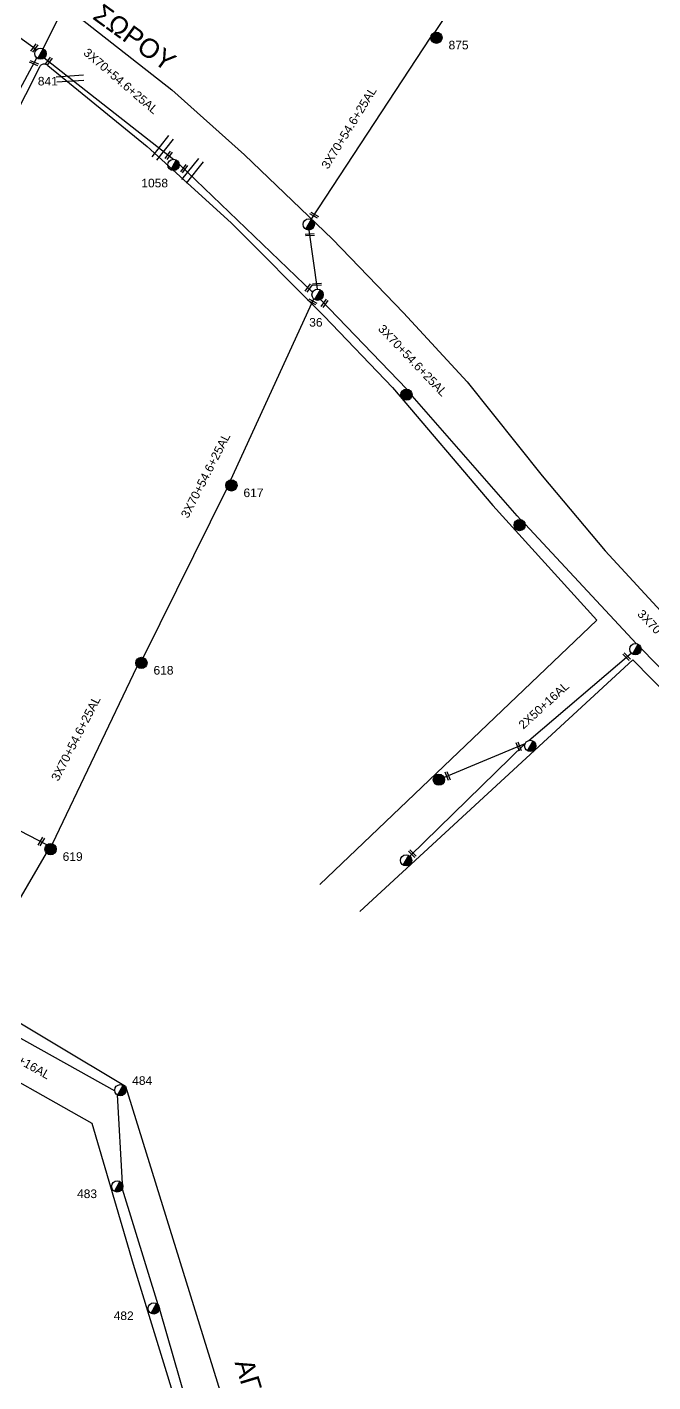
# Model space of a CAD drawing. Header units: millimetres. Extents: x 5016 to 7282, y 2879 to 3911.
# Drawn here: x 6270 to 6401.2, y 3244.1 to 3528.2 of the extents above; entities that cross this region are included whole.
import ezdxf

# ---------------------------------------------------------------- set-up
doc = ezdxf.new("R2010")
doc.units = ezdxf.units.MM
for name, color, linetype in [('Άγνωστα', 7, 'Continuous'), ('Γυμνά εναέρια ΧΤ και ΦΟΠ (1Φ)   2x50+16AL', 7, 'Continuous'), ('Γυμνά εναέρια ΧΤ και ΦΟΠ (3Φ)   4x50+16AL', 7, 'Continuous'), ('Επιγραφές - Σχήματα', 7, 'Continuous'), ('Μηχανική τομή', 7, 'Continuous'), ('Στύλος Ξύλινος', 7, 'Continuous'), ('Στύλος Ξύλινος @ 1', 7, 'Continuous'), ('Στύλος ΦΜ', 7, 'Continuous'), ('Στύλος ΦΜ @ 1', 7, 'Continuous'), ('Συνεστραμμένα ΧΤ   3x70+54.6+25 AL', 7, 'SYN_LINE'), ('Τομή', 7, 'Continuous'), ('Υπόβαθρο ΔΕΗ', 7, 'Continuous')]:
    doc.layers.add(name, color=color, linetype=linetype)
doc.styles.get("Standard").update_dxf_attribs({"font": 'ARIAL.TTF'})
doc.linetypes.add('SYN_LINE', pattern='A,0.5,-0.0001,["/\\/\\/\\/",Standard,S=0.1,R=0,X=0,Y=-0.05],-0.25', length=0.7501)

# ---------------------------------------------------------------- blocks, each defined once
blk = doc.blocks.new('ΥΠΑΡΧΩΝ ΤΣΙΜΕΝΤΕΝΙΟΣ ΣΤΥΛΟΣ')
at = {"layer": 'Στύλος ΦΜ'}
blk.add_hatch(color=7, dxfattribs=at).paths.add_polyline_path([(-1.29, -2.28, 0.574793), (2.62, 0, 0.268822), (1.3, 2.27)])
at = {"layer": 'Στύλος ΦΜ', "color": 7}
blk.add_line((-1.29, -2.28), (1.3, 2.27), dxfattribs=at)
blk.add_circle((0, 0), 2.62, dxfattribs=at)
at = {"layer": 'Στύλος ΦΜ', "flags": 4}
for tag, p in [('ΤΥΠΟΣ', (-4.91, 3.03)), ('ΑΡΙΘΜΟΣ', (-4.68, 8.05))]:
    blk.add_attdef(tag, p, '', height=4, dxfattribs=at)
blk = doc.blocks.new('ΥΠΑΡΧΩΝ ΞΥΛΙΝΟΣ ΣΤΥΛΟΣ')
at = {"layer": 'Στύλος Ξύλινος'}
h = blk.add_hatch(color=7, dxfattribs=at)
h.paths.add_polyline_path([(-2.62, 0, 0.270008), (-1.29, -2.28), (1.3, 2.27, 0.576266)])
h.paths.add_polyline_path([(-1.29, -2.28, 0.574793), (2.62, 0, 0.268822), (1.3, 2.27)])
at = {"layer": 'Στύλος Ξύλινος', "color": 7}
blk.add_line((-1.29, -2.28), (1.3, 2.27), dxfattribs=at)
blk.add_circle((0, 0), 2.62, dxfattribs=at)
at = {"layer": 'Στύλος Ξύλινος', "flags": 4}
for tag, p in [('ΑΡΙΘΜΟΣ', (-4.91, 8.6)), ('ΤΥΠΟΣ', (-4.85, 3.39))]:
    blk.add_attdef(tag, p, '', height=4, dxfattribs=at)
blk = doc.blocks.new('ΜΗΧΑΝΙΚΗ ΤΟΜΗ')
at = {"layer": 'Μηχανική τομή', "ltscale": 40}
for p, q in [((-1.89, 0.78), (1.89, 0.78)), ((1.89, 0), (-1.89, 0))]:
    blk.add_line(p, q, dxfattribs=at)
blk = doc.blocks.new('ΤΟΜΗ')
at = {"layer": 'Τομή', "ltscale": 40}
for p, q in [((-5.68, 0), (5.68, 0)), ((5.68, -2.33), (-5.68, -2.33))]:
    blk.add_line(p, q, dxfattribs=at)

msp = doc.modelspace()

# ---------------------------------------------------------------- linework, layer by layer
at = {"layer": 'Άγνωστα', "color": 27, "linetype": 'SYN_LINE', "lineweight": -3, "ltscale": 20}
for points in [[(6374.34, 3377.88), (6357.37, 3370.82)], [(6258.88, 3364.59), (6274.19, 3356.73)]]:
    msp.add_lwpolyline(points, dxfattribs=at)
at = {"layer": 'Γυμνά εναέρια ΧΤ και ΦΟΠ (1Φ)   2x50+16AL', "color": 27, "lineweight": -3}
for points in [[(6375.18, 3378.6), (6396.63, 3396.93)], [(6350.19, 3354.32), (6374.34, 3377.88)]]:
    msp.add_lwpolyline(points, dxfattribs=at)
at = {"layer": 'Γυμνά εναέρια ΧΤ και ΦΟΠ (3Φ)   4x50+16AL', "color": 1, "lineweight": -3}
msp.add_lwpolyline([(6259.52, 3498.59), (6272.03, 3521.74)], dxfattribs=at)
at = {"layer": 'Γυμνά εναέρια ΧΤ και ΦΟΠ (3Φ)   4x50+16AL', "color": 133, "lineweight": -3}
for points in [[(6256.65, 3322.82), (6288.34, 3305.11)], [(6288.86, 3304.26), (6289.87, 3285.66)], [(6289.92, 3284.54), (6297.37, 3260.3)], [(6297.7, 3259.33), (6307.74, 3224.56)]]:
    msp.add_lwpolyline(points, dxfattribs=at)
at = {"layer": 'Συνεστραμμένα ΧΤ   3x70+54.6+25 AL', "color": 27, "lineweight": -3, "ltscale": 20}
for points in [[(6355.46, 3527.11), (6378.68, 3562.06)], [(6329.55, 3487.87), (6354.61, 3526.11)], [(6301.82, 3499.49), (6329.83, 3472.63)], [(6312.65, 3433.25), (6330.07, 3471.21)], [(6349.59, 3452.29), (6331.49, 3471.07)], [(6373.38, 3424.94), (6372.73, 3425.69), (6350.66, 3450.9)], [(6311.82, 3431.42), (6294.32, 3395.97)], [(6397.73, 3398.89), (6374.38, 3423.96)], [(6426.61, 3369.35), (6398.65, 3397.93)], [(6275.3, 3356.89), (6293.05, 3394.08)], [(6256.31, 3324.57), (6274.04, 3354.97)]]:
    msp.add_lwpolyline(points, dxfattribs=at)
at = {"layer": 'Συνεστραμμένα ΧΤ   3x70+54.6+25 AL', "color": 1, "lineweight": -3, "ltscale": 20}
for points in [[(6273.37, 3523.67), (6284.26, 3545.73)], [(6271.94, 3523.47), (6245.92, 3542.22)], [(6273.57, 3521.77), (6300.72, 3500.47)]]:
    msp.add_lwpolyline(points, dxfattribs=at)
at = {"layer": 'Συνεστραμμένα ΧΤ   3x70+54.6+25 AL', "color": 27, "lineweight": -3, "ltscale": 10}
msp.add_lwpolyline([(6330.88, 3473.25), (6329.12, 3485.65)], dxfattribs=at)
at = {"layer": 'Υπόβαθρο ΔΕΗ', "lineweight": -3}
for points in [[(6304.1, 3577.21), (6279.35, 3531.49), (6300.28, 3515.04), (6315.57, 3501.41), (6334, 3483.71), (6348.88, 3468.3), (6362.24, 3453.82), (6377.96, 3434.06), (6391.18, 3418.39), (6404.51, 3403.87)], [(6428.63, 3363.25), (6396.94, 3395.48), (6339.73, 3342.75)], [(6249.77, 3373.28), (6231.61, 3341.41), (6290.58, 3306.07), (6290.58, 3306.07), (6310.45, 3242.06), (6324.72, 3195.43), (6338.18, 3152.25), (6341.86, 3140.14), (6350.5, 3118.28), (6375.62, 3126.61), (6419.2, 3142.41)], [(6302.17, 3236.39), (6292.31, 3268.67), (6283.6, 3298.26), (6283.6, 3298.26), (6257.04, 3313.23), (6233.42, 3275.97), (6167.89, 3171.95)]]:
    msp.add_lwpolyline(points, dxfattribs=at)
msp.add_lwpolyline([(6241.67, 3378.22), (6223.67, 3346), (6188.3, 3367.12), (6223.83, 3424.84), (6234.95, 3446.11), (6252.05, 3479.26), (6272.62, 3519.91, -0.528302), (6274.34, 3520.14), (6295.15, 3503.2), (6312.72, 3487.14), (6332.23, 3467.59), (6346.55, 3452.62), (6367.63, 3427.86), (6389.38, 3403.82), (6331.36, 3348.39)], format="xyb", dxfattribs=at)

# ---------------------------------------------------------------- block references
at = {"layer": 'Μηχανική τομή', "lineweight": -3}
for p, xscale, yscale, zscale, rotation in [((6271.32, 3523.92), 0.5000000000002002, 0.5000000000002002, 0.5000000000002002, 234.1737835661723), ((6271.34, 3520.47), 0.5000000000001789, 0.5000000000001789, 0.5000000000001789, 338.2163052261268), ((6274.34, 3521.16), 0.5000000000002003, 0.5000000000002003, 0.5000000000002003, 234.1737835661723), ((6299.49, 3501.44), 0.5000000000002003, 0.5000000000002003, 0.5000000000002003, 234.1737835661723), ((6302.74, 3498.61), 0.5000000000002003, 0.5000000000002003, 0.5000000000002003, 234.1737835661723), ((6330.24, 3488.93), 0.5000000000001811, 0.5000000000001811, 0.5000000000001811, 149.8975582349994), ((6329.23, 3484.84), 0.50000000000021, 0.50000000000021, 0.50000000000021, 183.3083621089147), ((6328.83, 3473.59), 0.5000000000002003, 0.5000000000002003, 0.5000000000002003, 234.1737835661723), ((6330.71, 3474.44), 0.50000000000021, 0.50000000000021, 0.50000000000021, 183.3083621089147), ((6329.86, 3470.75), 0.5000000000001811, 0.5000000000001811, 0.5000000000001811, 149.8975582349994), ((6332.17, 3470.36), 0.5000000000002003, 0.5000000000002003, 0.5000000000002003, 234.1737835661723), ((6395.55, 3396.01), 0.5000000000001418, 0.5000000000001418, 0.5000000000001418, 314.7704769229935), ((6372.82, 3377.25), 0.500000000000204, 0.500000000000204, 0.500000000000204, 291.9013907049966), ((6357.97, 3371.07), 0.500000000000204, 0.500000000000204, 0.500000000000204, 291.9013907049966), ((6273.13, 3357.28), 0.5000000000002087, 0.5000000000002087, 0.5000000000002087, 59.93434987661653), ((6350.6, 3354.73), 0.5000000000001418, 0.5000000000001418, 0.5000000000001418, 314.7704769229935)]:
    msp.add_blockref('ΜΗΧΑΝΙΚΗ ΤΟΜΗ', p, dxfattribs=dict(at, xscale=xscale, yscale=yscale, zscale=zscale, rotation=rotation))
at = {"layer": 'Στύλος Ξύλινος @ 1', "lineweight": -3, "ltscale": 40}
ref = msp.add_blockref('ΥΠΑΡΧΩΝ ΞΥΛΙΝΟΣ ΣΤΥΛΟΣ', (6355.78, 3525.98), dxfattribs=dict(at, xscale=0.4499999999998181, yscale=0.4499999999998181, zscale=0.4499999999998181))
ref.add_attrib('ΤΥΠΟΣ', '875', (6358.32, 3523.54), dxfattribs={"layer": 'Στύλος Ξύλινος', "height": 1.8, "flags": 4})
at = {"layer": 'Στύλος Ξύλινος @ 1', "lineweight": -3, "ltscale": 40, "xscale": 0.4499999999998181, "yscale": 0.4499999999998181, "zscale": 0.4499999999998181}
for p in [(6349.5, 3451.11), (6373.22, 3423.77), (6356.29, 3370.36)]:
    msp.add_blockref('ΥΠΑΡΧΩΝ ΞΥΛΙΝΟΣ ΣΤΥΛΟΣ', p, dxfattribs=at)
at = {"layer": 'Στύλος Ξύλινος @ 1', "lineweight": -3, "ltscale": 40}
ref = msp.add_blockref('ΥΠΑΡΧΩΝ ΞΥΛΙΝΟΣ ΣΤΥΛΟΣ', (6312.8, 3432.08), dxfattribs=dict(at, xscale=0.4499999999998181, yscale=0.4499999999998181, zscale=0.4499999999998181))
ref.add_attrib('ΤΥΠΟΣ', '617', (6315.33, 3429.63), dxfattribs={"layer": 'Στύλος Ξύλινος', "height": 1.8, "flags": 4})
ref = msp.add_blockref('ΥΠΑΡΧΩΝ ΞΥΛΙΝΟΣ ΣΤΥΛΟΣ', (6293.94, 3394.86), dxfattribs=dict(at, xscale=0.4499999999998181, yscale=0.4499999999998181, zscale=0.4499999999998181))
ref.add_attrib('ΤΥΠΟΣ', '618', (6296.47, 3392.41), dxfattribs={"layer": 'Στύλος Ξύλινος', "height": 1.8, "flags": 4})
ref = msp.add_blockref('ΥΠΑΡΧΩΝ ΞΥΛΙΝΟΣ ΣΤΥΛΟΣ', (6274.89, 3355.79), dxfattribs=dict(at, xscale=0.4499999999998181, yscale=0.4499999999998181, zscale=0.4499999999998181))
ref.add_attrib('ΤΥΠΟΣ', '619', (6277.42, 3353.34), dxfattribs={"layer": 'Στύλος Ξύλινος', "height": 1.8, "flags": 4})
at = {"layer": 'Στύλος ΦΜ @ 1', "lineweight": -3, "ltscale": 40}
ref = msp.add_blockref('ΥΠΑΡΧΩΝ ΤΣΙΜΕΝΤΕΝΙΟΣ ΣΤΥΛΟΣ', (6272.78, 3522.64), dxfattribs=dict(at, xscale=0.4499999999998181, yscale=0.4499999999998181, zscale=0.4499999999998181))
ref.add_attrib('ΤΥΠΟΣ', '841', (6272.22, 3515.97), dxfattribs={"layer": 'Στύλος ΦΜ', "height": 1.8, "flags": 4})
ref = msp.add_blockref('ΥΠΑΡΧΩΝ ΤΣΙΜΕΝΤΕΝΙΟΣ ΣΤΥΛΟΣ', (6300.66, 3499.3), dxfattribs=dict(at, xscale=0.4499999999998181, yscale=0.4499999999998181, zscale=0.4499999999998181))
ref.add_attrib('ΤΥΠΟΣ', '1058', (6293.92, 3494.6), dxfattribs={"layer": 'Στύλος ΦΜ', "height": 1.8, "flags": 4})
at = {"layer": 'Στύλος ΦΜ @ 1', "lineweight": -3, "ltscale": 40, "xscale": 0.4499999999998181, "yscale": 0.4499999999998181, "zscale": 0.4499999999998181}
for p in [(6329.01, 3486.82), (6397.49, 3397.74), (6375.44, 3377.45), (6349.41, 3353.44)]:
    msp.add_blockref('ΥΠΑΡΧΩΝ ΤΣΙΜΕΝΤΕΝΙΟΣ ΣΤΥΛΟΣ', p, dxfattribs=at)
at = {"layer": 'Στύλος ΦΜ @ 1', "lineweight": -3, "ltscale": 40}
ref = msp.add_blockref('ΥΠΑΡΧΩΝ ΤΣΙΜΕΝΤΕΝΙΟΣ ΣΤΥΛΟΣ', (6330.87, 3472.07), dxfattribs=dict(at, xscale=0.4499999999998181, yscale=0.4499999999998181, zscale=0.4499999999998181))
ref.add_attrib('ΤΥΠΟΣ', '36', (6329.11, 3465.39), dxfattribs={"layer": 'Στύλος ΦΜ', "height": 1.8, "flags": 4})
ref = msp.add_blockref('ΥΠΑΡΧΩΝ ΤΣΙΜΕΝΤΕΝΙΟΣ ΣΤΥΛΟΣ', (6289.51, 3305.24), dxfattribs=dict(at, xscale=0.4499999999998181, yscale=0.4499999999998181, zscale=0.4499999999998181))
ref.add_attrib('ΤΥΠΟΣ', '484', (6292, 3306.36), dxfattribs={"layer": 'Στύλος ΦΜ', "height": 1.8, "flags": 4})
ref = msp.add_blockref('ΥΠΑΡΧΩΝ ΤΣΙΜΕΝΤΕΝΙΟΣ ΣΤΥΛΟΣ', (6288.86, 3285.05), dxfattribs=dict(at, xscale=0.4499999999998181, yscale=0.4499999999998181, zscale=0.4499999999998181))
ref.add_attrib('ΤΥΠΟΣ', '483', (6280.44, 3282.61), dxfattribs={"layer": 'Στύλος ΦΜ', "height": 1.8, "flags": 4})
ref = msp.add_blockref('ΥΠΑΡΧΩΝ ΤΣΙΜΕΝΤΕΝΙΟΣ ΣΤΥΛΟΣ', (6296.53, 3259.47), dxfattribs=dict(at, xscale=0.4499999999998181, yscale=0.4499999999998181, zscale=0.4499999999998181))
ref.add_attrib('ΤΥΠΟΣ', '482', (6288.12, 3257.03), dxfattribs={"layer": 'Στύλος ΦΜ', "height": 1.8, "flags": 4})
at = {"layer": 'Τομή', "lineweight": -3}
for p, xscale, yscale, zscale, rotation in [((6279.01, 3516.84), 0.4999999999996662, 0.4999999999996662, 0.4999999999996662, 184.0171096847551), ((6298.85, 3502.51), 0.4999999999998807, 0.4999999999998807, 0.4999999999998807, 231.5006119474853), ((6305.1, 3497.71), 0.4999999999998807, 0.4999999999998807, 0.4999999999998807, 231.5006119474853)]:
    msp.add_blockref('ΤΟΜΗ', p, dxfattribs=dict(at, xscale=xscale, yscale=yscale, zscale=zscale, rotation=rotation))

# ---------------------------------------------------------------- texts
at = {"layer": 'Γυμνά εναέρια ΧΤ και ΦΟΠ (1Φ)   2x50+16AL', "color": 7, "lineweight": -3, "insert": (6372.79, 3382.18), "char_height": 1.8, "width": 168.3718, "attachment_point": 1, "rotation": 42.3838}
msp.add_mtext('2X50+16AL', dxfattribs=at)
at = {"layer": 'Γυμνά εναέρια ΧΤ και ΦΟΠ (3Φ)   4x50+16AL', "color": 7, "lineweight": -3, "insert": (6263.54, 3315.48), "char_height": 1.8, "width": 168.3718, "attachment_point": 1, "rotation": 330.7393}
msp.add_mtext('4X50+16AL', dxfattribs=at)
at = {"layer": 'Επιγραφές - Σχήματα', "color": 7, "lineweight": -3, "char_height": 4, "width": 168.3718, "attachment_point": 1}
for s, insert, rotation in [('ΣΩΡΟΥ', (6285.82, 3533.34), 324.0375), ('ΑΓ. ΓΕΩΡΓΙΟΥ', (6317.27, 3249.3), 286.8719)]:
    msp.add_mtext(s, dxfattribs=dict(at, insert=insert, rotation=rotation))
at = {"layer": 'Συνεστραμμένα ΧΤ   3x70+54.6+25 AL', "color": 7, "lineweight": -3, "char_height": 1.8, "width": 168.3718, "attachment_point": 1}
for insert, rotation in [((6282.8, 3523.94), 319.4399), ((6331.53, 3499.22), 58.3767), ((6344.72, 3466.03), 313.5788), ((6302.11, 3425.87), 62.8567), ((6399.07, 3406.23), 313.5788), ((6274.92, 3370.73), 62.8567)]:
    msp.add_mtext('3X70+54.6+25AL', dxfattribs=dict(at, insert=insert, rotation=rotation))

doc.saveas('drawing.dxf')
